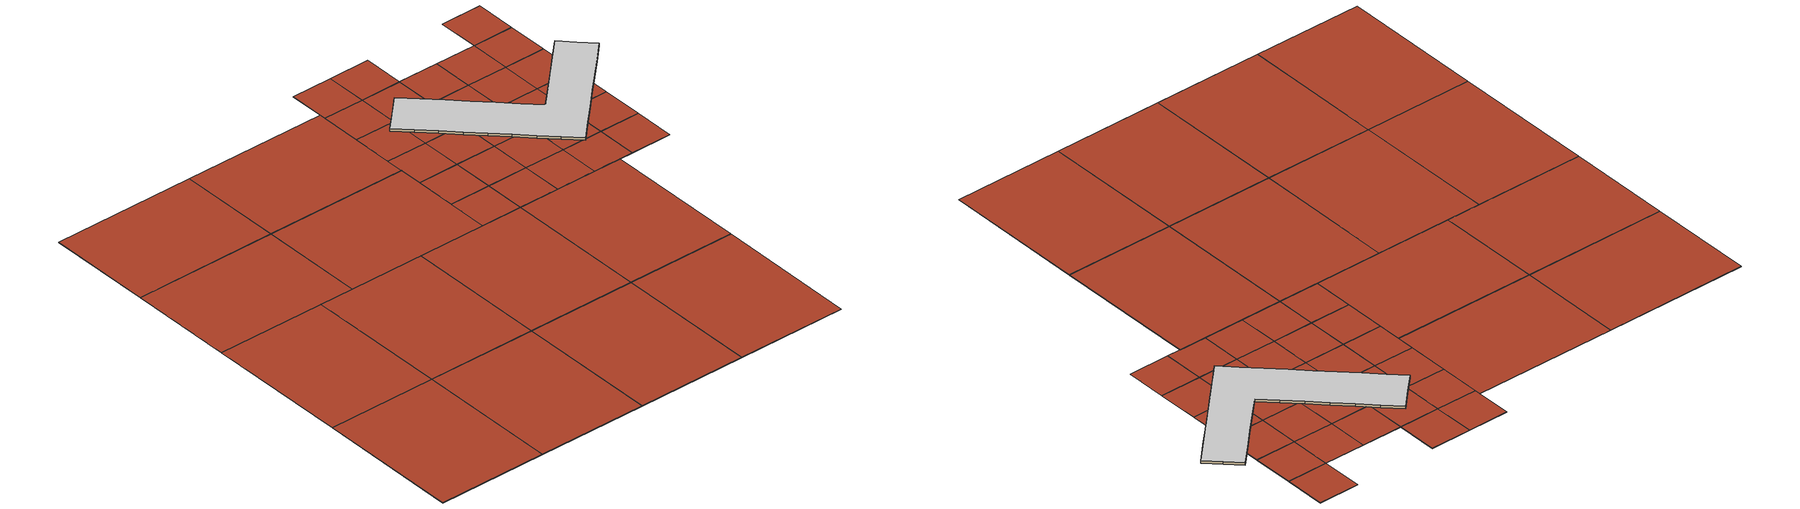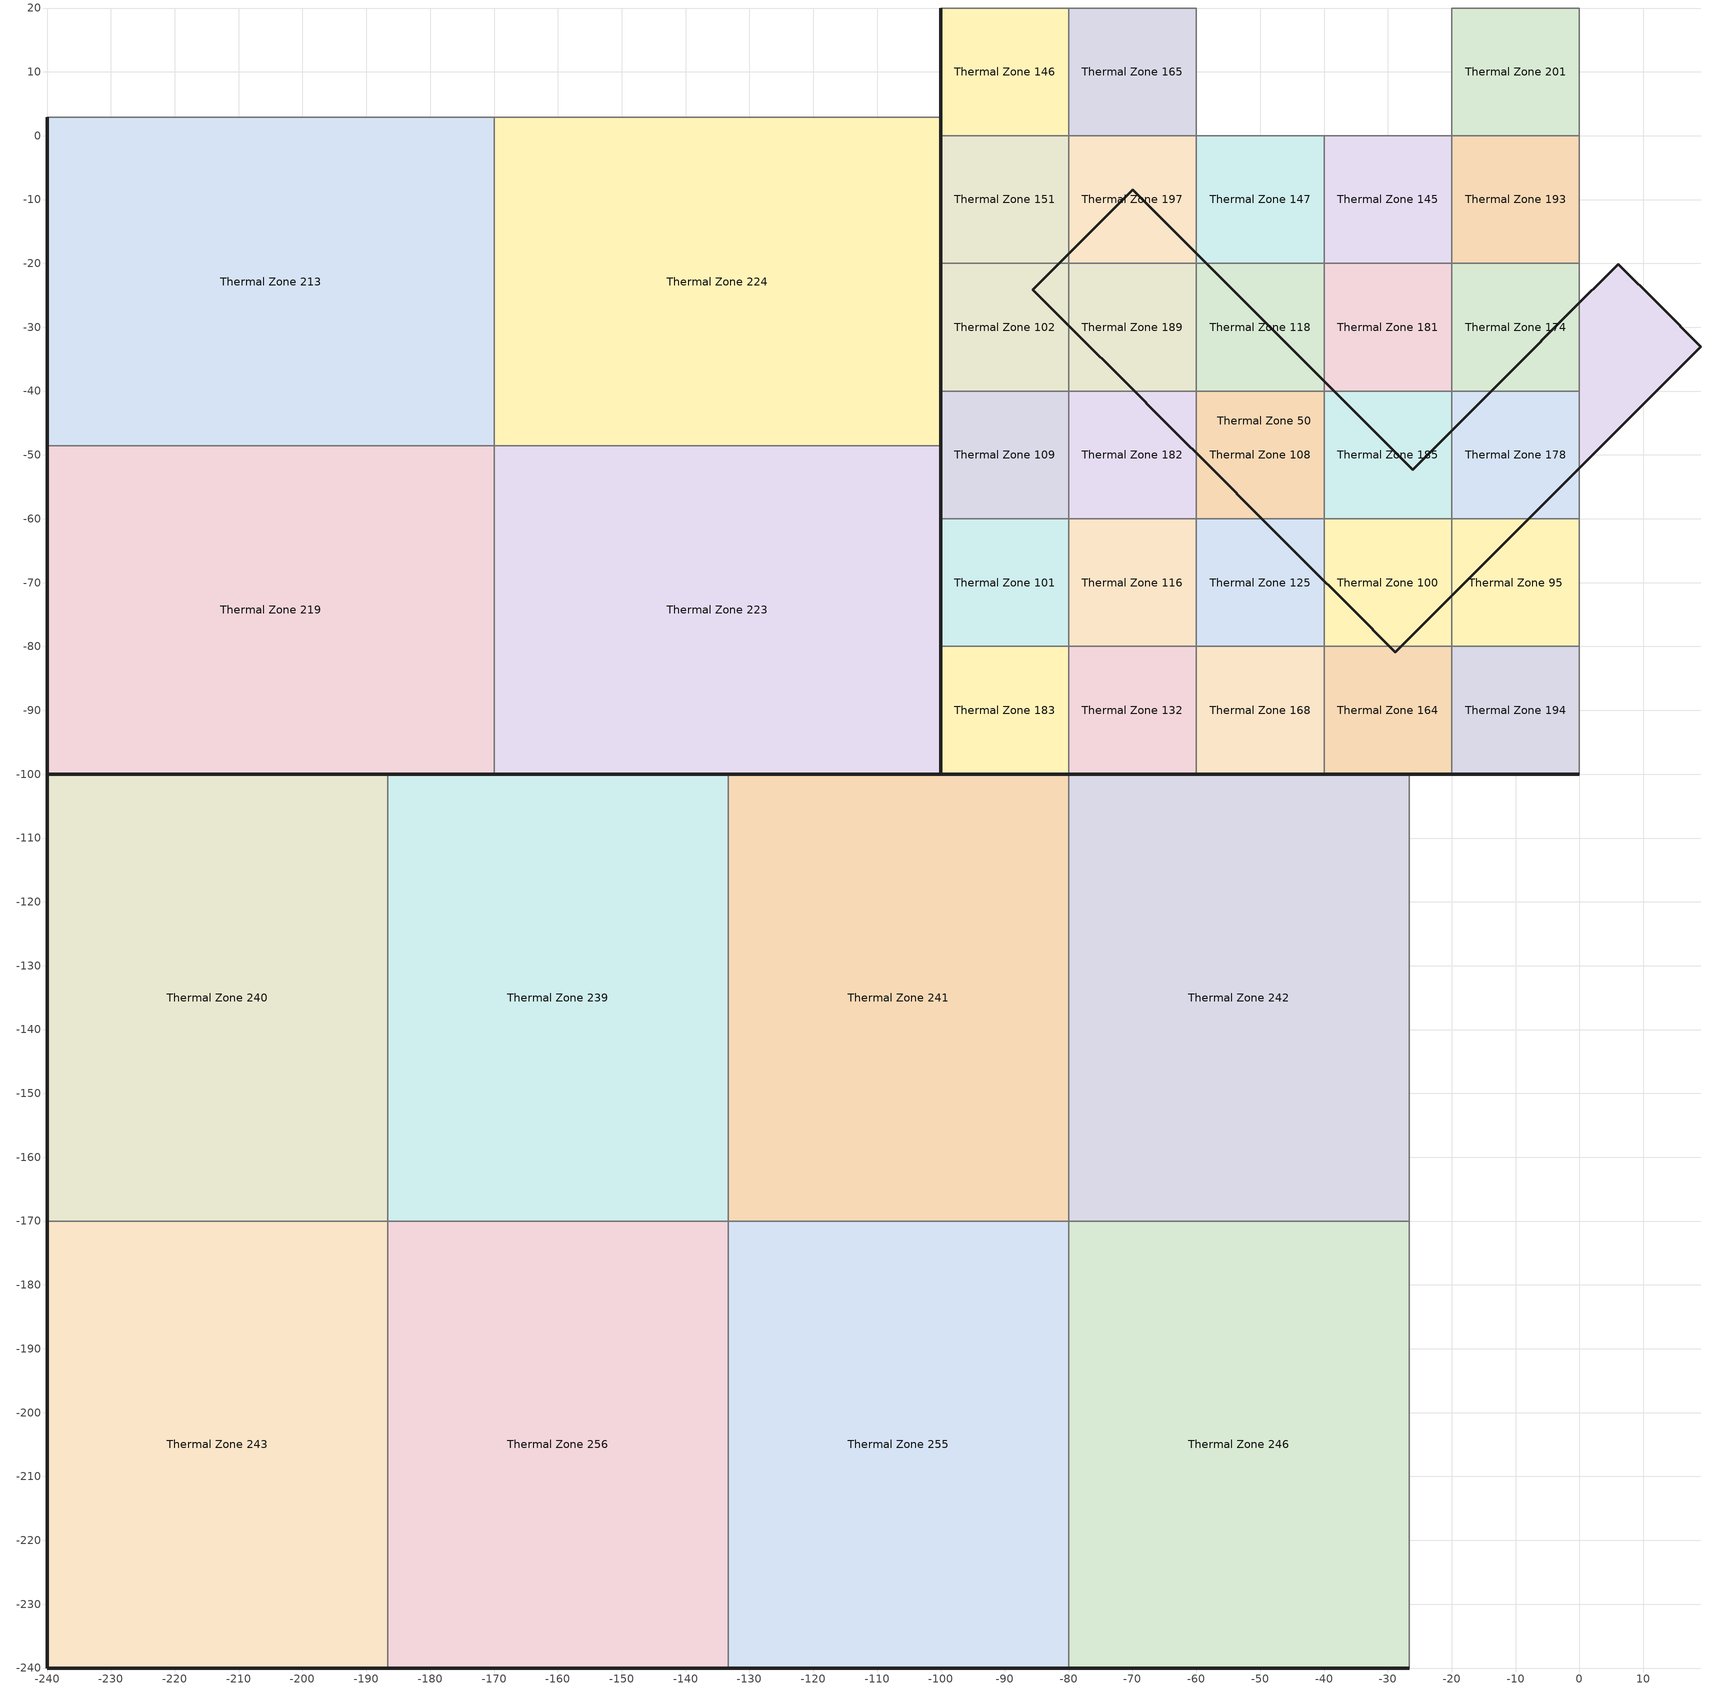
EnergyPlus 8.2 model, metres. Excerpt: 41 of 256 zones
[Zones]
Thermal Zone 100
 floor ground (ASHRAE 90.1-2004 ExtWall Mass ClimateZone 6): -40,-60 -20,-60 -20,-80 -40,-80 z-0.1
 wall to Thermal Zone 185 (ASHRAE 90.1-2004 ExtWall Mass ClimateZone 6 Reversed): -20,-60 -40,-60 z-0.1:0
 wall to Thermal Zone 95 (ASHRAE 90.1-2004 ExtWall Mass ClimateZone 6): -20,-80 -20,-60 z-0.1:0
 wall to Thermal Zone 164 (ASHRAE 90.1-2004 ExtWall Mass ClimateZone 6): -40,-80 -20,-80 z-0.1:0
 wall to Thermal Zone 125 (ASHRAE 90.1-2004 ExtWall Mass ClimateZone 6 Reversed): -40,-60 -40,-80 z-0.1:0
 roof outside (ASHRAE 90.1-2004 ExtWall Mass ClimateZone 6): -40,-80 -20,-80 -20,-60 -40,-60 z0
Thermal Zone 101
 floor ground (ASHRAE 90.1-2004 ExtWall Mass ClimateZone 6): -100,-60 -80,-60 -80,-80 -100,-80 z-0.1
 wall outside (ASHRAE 90.1-2004 ExtWall Mass ClimateZone 6): -100,-60 -100,-80 z-0.1:0
 wall to Thermal Zone 109 (ASHRAE 90.1-2004 ExtWall Mass ClimateZone 6 Reversed): -80,-60 -100,-60 z-0.1:0
 wall to Thermal Zone 116 (ASHRAE 90.1-2004 ExtWall Mass ClimateZone 6): -80,-80 -80,-60 z-0.1:0
 wall to Thermal Zone 183 (ASHRAE 90.1-2004 ExtWall Mass ClimateZone 6): -100,-80 -80,-80 z-0.1:0
 roof outside (ASHRAE 90.1-2004 ExtWall Mass ClimateZone 6): -100,-80 -80,-80 -80,-60 -100,-60 z0
Thermal Zone 102
 floor ground (ASHRAE 90.1-2004 ExtWall Mass ClimateZone 6): -100,-20 -80,-20 -80,-40 -100,-40 z-0.1
 wall outside (ASHRAE 90.1-2004 ExtWall Mass ClimateZone 6): -100,-20 -100,-40 z-0.1:0
 wall to Thermal Zone 151 (ASHRAE 90.1-2004 ExtWall Mass ClimateZone 6 Reversed): -80,-20 -100,-20 z-0.1:0
 wall to Thermal Zone 189 (ASHRAE 90.1-2004 ExtWall Mass ClimateZone 6): -80,-40 -80,-20 z-0.1:0
 wall to Thermal Zone 109 (ASHRAE 90.1-2004 ExtWall Mass ClimateZone 6): -100,-40 -80,-40 z-0.1:0
 roof outside (ASHRAE 90.1-2004 ExtWall Mass ClimateZone 6): -100,-40 -80,-40 -80,-20 -100,-20 z0
Thermal Zone 108
 floor ground (ASHRAE 90.1-2004 ExtWall Mass ClimateZone 6): -60,-40 -40,-40 -40,-60 -60,-60 z-0.1
 wall to Thermal Zone 118 (ASHRAE 90.1-2004 ExtWall Mass ClimateZone 6 Reversed): -40,-40 -60,-40 z-0.1:0
 wall to Thermal Zone 185 (ASHRAE 90.1-2004 ExtWall Mass ClimateZone 6): -40,-60 -40,-40 z-0.1:0
 wall to Thermal Zone 125 (ASHRAE 90.1-2004 ExtWall Mass ClimateZone 6): -60,-60 -40,-60 z-0.1:0
 wall to Thermal Zone 182 (ASHRAE 90.1-2004 ExtWall Mass ClimateZone 6 Reversed): -60,-40 -60,-60 z-0.1:0
 roof outside (ASHRAE 90.1-2004 ExtWall Mass ClimateZone 6): -60,-60 -40,-60 -40,-40 -60,-40 z0
Thermal Zone 109
 floor ground (ASHRAE 90.1-2004 ExtWall Mass ClimateZone 6): -100,-40 -80,-40 -80,-60 -100,-60 z-0.1
 wall outside (ASHRAE 90.1-2004 ExtWall Mass ClimateZone 6): -100,-40 -100,-60 z-0.1:0
 wall to Thermal Zone 182 (ASHRAE 90.1-2004 ExtWall Mass ClimateZone 6): -80,-60 -80,-40 z-0.1:0
 roof outside (ASHRAE 90.1-2004 ExtWall Mass ClimateZone 6): -100,-60 -80,-60 -80,-40 -100,-40 z0
Thermal Zone 116
 floor ground (ASHRAE 90.1-2004 ExtWall Mass ClimateZone 6): -80,-60 -60,-60 -60,-80 -80,-80 z-0.1
 wall to Thermal Zone 182 (ASHRAE 90.1-2004 ExtWall Mass ClimateZone 6 Reversed): -60,-60 -80,-60 z-0.1:0
 wall to Thermal Zone 125 (ASHRAE 90.1-2004 ExtWall Mass ClimateZone 6): -60,-80 -60,-60 z-0.1:0
 wall to Thermal Zone 132 (ASHRAE 90.1-2004 ExtWall Mass ClimateZone 6): -80,-80 -60,-80 z-0.1:0
 roof outside (ASHRAE 90.1-2004 ExtWall Mass ClimateZone 6): -80,-80 -60,-80 -60,-60 -80,-60 z0
Thermal Zone 118
 floor ground (ASHRAE 90.1-2004 ExtWall Mass ClimateZone 6): -60,-20 -40,-20 -40,-40 -60,-40 z-0.1
 wall to Thermal Zone 147 (ASHRAE 90.1-2004 ExtWall Mass ClimateZone 6 Reversed): -40,-20 -60,-20 z-0.1:0
 wall to Thermal Zone 181 (ASHRAE 90.1-2004 ExtWall Mass ClimateZone 6): -40,-40 -40,-20 z-0.1:0
 wall to Thermal Zone 189 (ASHRAE 90.1-2004 ExtWall Mass ClimateZone 6 Reversed): -60,-20 -60,-40 z-0.1:0
 roof outside (ASHRAE 90.1-2004 ExtWall Mass ClimateZone 6): -60,-40 -40,-40 -40,-20 -60,-20 z0
Thermal Zone 125
 floor ground (ASHRAE 90.1-2004 ExtWall Mass ClimateZone 6): -60,-60 -40,-60 -40,-80 -60,-80 z-0.1
 wall to Thermal Zone 168 (ASHRAE 90.1-2004 ExtWall Mass ClimateZone 6): -60,-80 -40,-80 z-0.1:0
 roof outside (ASHRAE 90.1-2004 ExtWall Mass ClimateZone 6): -60,-80 -40,-80 -40,-60 -60,-60 z0
Thermal Zone 132
 floor ground (ASHRAE 90.1-2004 ExtWall Mass ClimateZone 6): -80,-80 -60,-80 -60,-100 -80,-100 z-0.1
 wall outside (ASHRAE 90.1-2004 ExtWall Mass ClimateZone 6): -80,-100 -60,-100 z-0.1:0
 wall to Thermal Zone 168 (ASHRAE 90.1-2004 ExtWall Mass ClimateZone 6): -60,-100 -60,-80 z-0.1:0
 wall to Thermal Zone 183 (ASHRAE 90.1-2004 ExtWall Mass ClimateZone 6 Reversed): -80,-80 -80,-100 z-0.1:0
 roof outside (ASHRAE 90.1-2004 ExtWall Mass ClimateZone 6): -80,-100 -60,-100 -60,-80 -80,-80 z0
Thermal Zone 145
 floor ground (ASHRAE 90.1-2004 ExtWall Mass ClimateZone 6): -40,0 -20,0 -20,-20 -40,-20 z-0.1
 wall to Thermal Zone 99 (ASHRAE 90.1-2004 ExtWall Mass ClimateZone 6 Reversed): -20,0 -40,0 z-0.1:0
 wall to Thermal Zone 193 (ASHRAE 90.1-2004 ExtWall Mass ClimateZone 6): -20,-20 -20,0 z-0.1:0
 wall to Thermal Zone 181 (ASHRAE 90.1-2004 ExtWall Mass ClimateZone 6): -40,-20 -20,-20 z-0.1:0
 wall to Thermal Zone 147 (ASHRAE 90.1-2004 ExtWall Mass ClimateZone 6 Reversed): -40,0 -40,-20 z-0.1:0
 roof outside (ASHRAE 90.1-2004 ExtWall Mass ClimateZone 6): -40,-20 -20,-20 -20,0 -40,0 z0
Thermal Zone 146
 floor ground (ASHRAE 90.1-2004 ExtWall Mass ClimateZone 6): -100,20 -80,20 -80,0 -100,0 z-0.1
 wall outside (ASHRAE 90.1-2004 ExtWall Mass ClimateZone 6): -100,20 -100,0 z-0.1:0
 wall to Thermal Zone 96 (ASHRAE 90.1-2004 ExtWall Mass ClimateZone 6 Reversed): -80,20 -100,20 z-0.1:0
 wall to Thermal Zone 165 (ASHRAE 90.1-2004 ExtWall Mass ClimateZone 6): -80,0 -80,20 z-0.1:0
 wall to Thermal Zone 151 (ASHRAE 90.1-2004 ExtWall Mass ClimateZone 6): -100,0 -80,0 z-0.1:0
 roof outside (ASHRAE 90.1-2004 ExtWall Mass ClimateZone 6): -100,0 -80,0 -80,20 -100,20 z0
Thermal Zone 147
 floor ground (ASHRAE 90.1-2004 ExtWall Mass ClimateZone 6): -60,0 -40,0 -40,-20 -60,-20 z-0.1
 wall to Thermal Zone 94 (ASHRAE 90.1-2004 ExtWall Mass ClimateZone 6 Reversed): -40,0 -60,0 z-0.1:0
 wall to Thermal Zone 197 (ASHRAE 90.1-2004 ExtWall Mass ClimateZone 6 Reversed): -60,0 -60,-20 z-0.1:0
 roof outside (ASHRAE 90.1-2004 ExtWall Mass ClimateZone 6): -60,-20 -40,-20 -40,0 -60,0 z0
Thermal Zone 151
 floor ground (ASHRAE 90.1-2004 ExtWall Mass ClimateZone 6): -100,0 -80,0 -80,-20 -100,-20 z-0.1
 wall outside (ASHRAE 90.1-2004 ExtWall Mass ClimateZone 6): -100,0 -100,-20 z-0.1:0
 wall to Thermal Zone 197 (ASHRAE 90.1-2004 ExtWall Mass ClimateZone 6): -80,-20 -80,0 z-0.1:0
 roof outside (ASHRAE 90.1-2004 ExtWall Mass ClimateZone 6): -100,-20 -80,-20 -80,0 -100,0 z0
Thermal Zone 164
 floor ground (ASHRAE 90.1-2004 ExtWall Mass ClimateZone 6): -40,-80 -20,-80 -20,-100 -40,-100 z-0.1
 wall outside (ASHRAE 90.1-2004 ExtWall Mass ClimateZone 6): -40,-100 -20,-100 z-0.1:0
 wall to Thermal Zone 194 (ASHRAE 90.1-2004 ExtWall Mass ClimateZone 6): -20,-100 -20,-80 z-0.1:0
 wall to Thermal Zone 168 (ASHRAE 90.1-2004 ExtWall Mass ClimateZone 6 Reversed): -40,-80 -40,-100 z-0.1:0
 roof outside (ASHRAE 90.1-2004 ExtWall Mass ClimateZone 6): -40,-100 -20,-100 -20,-80 -40,-80 z0
Thermal Zone 165
 floor ground (ASHRAE 90.1-2004 ExtWall Mass ClimateZone 6): -80,20 -60,20 -60,0 -80,0 z-0.1
 wall to Thermal Zone 192 (ASHRAE 90.1-2004 ExtWall Mass ClimateZone 6 Reversed): -60,20 -80,20 z-0.1:0
 wall to Thermal Zone 94 (ASHRAE 90.1-2004 ExtWall Mass ClimateZone 6): -60,0 -60,20 z-0.1:0
 wall to Thermal Zone 197 (ASHRAE 90.1-2004 ExtWall Mass ClimateZone 6): -80,0 -60,0 z-0.1:0
 roof outside (ASHRAE 90.1-2004 ExtWall Mass ClimateZone 6): -80,0 -60,0 -60,20 -80,20 z0
Thermal Zone 168
 floor ground (ASHRAE 90.1-2004 ExtWall Mass ClimateZone 6): -60,-80 -40,-80 -40,-100 -60,-100 z-0.1
 wall outside (ASHRAE 90.1-2004 ExtWall Mass ClimateZone 6): -60,-100 -40,-100 z-0.1:0
 roof outside (ASHRAE 90.1-2004 ExtWall Mass ClimateZone 6): -60,-100 -40,-100 -40,-80 -60,-80 z0
Thermal Zone 174
 floor ground (ASHRAE 90.1-2004 ExtWall Mass ClimateZone 6): -20,-20 0,-20 0,-40 -20,-40 z-0.1
 wall to Thermal Zone 193 (ASHRAE 90.1-2004 ExtWall Mass ClimateZone 6 Reversed): 0,-20 -20,-20 z-0.1:0
 wall to Thermal Zone 199 (ASHRAE 90.1-2004 ExtWall Mass ClimateZone 6): 0,-40 0,-20 z-0.1:0
 wall to Thermal Zone 178 (ASHRAE 90.1-2004 ExtWall Mass ClimateZone 6): -20,-40 0,-40 z-0.1:0
 wall to Thermal Zone 181 (ASHRAE 90.1-2004 ExtWall Mass ClimateZone 6 Reversed): -20,-20 -20,-40 z-0.1:0
 roof outside (ASHRAE 90.1-2004 ExtWall Mass ClimateZone 6): -20,-40 0,-40 0,-20 -20,-20 z0
Thermal Zone 178
 floor ground (ASHRAE 90.1-2004 ExtWall Mass ClimateZone 6): -20,-40 0,-40 0,-60 -20,-60 z-0.1
 wall to Thermal Zone 98 (ASHRAE 90.1-2004 ExtWall Mass ClimateZone 6): 0,-60 0,-40 z-0.1:0
 wall to Thermal Zone 95 (ASHRAE 90.1-2004 ExtWall Mass ClimateZone 6): -20,-60 0,-60 z-0.1:0
 wall to Thermal Zone 185 (ASHRAE 90.1-2004 ExtWall Mass ClimateZone 6 Reversed): -20,-40 -20,-60 z-0.1:0
 roof outside (ASHRAE 90.1-2004 ExtWall Mass ClimateZone 6): -20,-60 0,-60 0,-40 -20,-40 z0
Thermal Zone 181
 floor ground (ASHRAE 90.1-2004 ExtWall Mass ClimateZone 6): -40,-20 -20,-20 -20,-40 -40,-40 z-0.1
 wall to Thermal Zone 185 (ASHRAE 90.1-2004 ExtWall Mass ClimateZone 6): -40,-40 -20,-40 z-0.1:0
 roof outside (ASHRAE 90.1-2004 ExtWall Mass ClimateZone 6): -40,-40 -20,-40 -20,-20 -40,-20 z0
Thermal Zone 182
 floor ground (ASHRAE 90.1-2004 ExtWall Mass ClimateZone 6): -80,-40 -60,-40 -60,-60 -80,-60 z-0.1
 wall to Thermal Zone 189 (ASHRAE 90.1-2004 ExtWall Mass ClimateZone 6 Reversed): -60,-40 -80,-40 z-0.1:0
 roof outside (ASHRAE 90.1-2004 ExtWall Mass ClimateZone 6): -80,-60 -60,-60 -60,-40 -80,-40 z0
Thermal Zone 183
 floor ground (ASHRAE 90.1-2004 ExtWall Mass ClimateZone 6): -100,-80 -80,-80 -80,-100 -100,-100 z-0.1
 wall outside (ASHRAE 90.1-2004 ExtWall Mass ClimateZone 6): -100,-80 -100,-100 -80,-100 z-0.1:0
 roof outside (ASHRAE 90.1-2004 ExtWall Mass ClimateZone 6): -100,-100 -80,-100 -80,-80 -100,-80 z0
Thermal Zone 185
 floor ground (ASHRAE 90.1-2004 ExtWall Mass ClimateZone 6): -40,-40 -20,-40 -20,-60 -40,-60 z-0.1
 roof outside (ASHRAE 90.1-2004 ExtWall Mass ClimateZone 6): -40,-60 -20,-60 -20,-40 -40,-40 z0
Thermal Zone 189
 floor ground (ASHRAE 90.1-2004 ExtWall Mass ClimateZone 6): -80,-20 -60,-20 -60,-40 -80,-40 z-0.1
 wall to Thermal Zone 197 (ASHRAE 90.1-2004 ExtWall Mass ClimateZone 6 Reversed): -60,-20 -80,-20 z-0.1:0
 roof outside (ASHRAE 90.1-2004 ExtWall Mass ClimateZone 6): -80,-40 -60,-40 -60,-20 -80,-20 z0
Thermal Zone 193
 floor ground (ASHRAE 90.1-2004 ExtWall Mass ClimateZone 6): -20,0 0,0 0,-20 -20,-20 z-0.1
 wall to Thermal Zone 201 (ASHRAE 90.1-2004 ExtWall Mass ClimateZone 6 Reversed): 0,0 -20,0 z-0.1:0
 wall to Thermal Zone 114 (ASHRAE 90.1-2004 ExtWall Mass ClimateZone 6): 0,-20 0,0 z-0.1:0
 roof outside (ASHRAE 90.1-2004 ExtWall Mass ClimateZone 6): -20,-20 0,-20 0,0 -20,0 z0
Thermal Zone 194
 floor ground (ASHRAE 90.1-2004 ExtWall Mass ClimateZone 6): -20,-80 0,-80 0,-100 -20,-100 z-0.1
 wall outside (ASHRAE 90.1-2004 ExtWall Mass ClimateZone 6): -20,-100 0,-100 z-0.1:0
 wall to Thermal Zone 95 (ASHRAE 90.1-2004 ExtWall Mass ClimateZone 6 Reversed): 0,-80 -20,-80 z-0.1:0
 wall to Thermal Zone 110 (ASHRAE 90.1-2004 ExtWall Mass ClimateZone 6): 0,-100 0,-80 z-0.1:0
 roof outside (ASHRAE 90.1-2004 ExtWall Mass ClimateZone 6): -20,-100 0,-100 0,-80 -20,-80 z0
Thermal Zone 197
 floor ground (ASHRAE 90.1-2004 ExtWall Mass ClimateZone 6): -80,0 -60,0 -60,-20 -80,-20 z-0.1
 roof outside (ASHRAE 90.1-2004 ExtWall Mass ClimateZone 6): -80,-20 -60,-20 -60,0 -80,0 z0
Thermal Zone 201
 floor ground (ASHRAE 90.1-2004 ExtWall Mass ClimateZone 6): -20,20 0,20 0,0 -20,0 z-0.1
 wall to Thermal Zone 170 (ASHRAE 90.1-2004 ExtWall Mass ClimateZone 6 Reversed): 0,20 -20,20 z-0.1:0
 wall to Thermal Zone 93 (ASHRAE 90.1-2004 ExtWall Mass ClimateZone 6): 0,0 0,20 z-0.1:0
 wall to Thermal Zone 99 (ASHRAE 90.1-2004 ExtWall Mass ClimateZone 6 Reversed): -20,20 -20,0 z-0.1:0
 roof outside (ASHRAE 90.1-2004 ExtWall Mass ClimateZone 6): -20,0 0,0 0,20 -20,20 z0
Thermal Zone 213
 floor ground (ASHRAE 90.1-2004 ExtWall Mass ClimateZone 6): -240,2.86 -170,2.86 -170,-48.57 -240,-48.57 z-0.1
 wall outside (ASHRAE 90.1-2004 ExtWall Mass ClimateZone 6): -240,2.86 -240,-48.57 z-0.1:0
 wall to Thermal Zone 211 (ASHRAE 90.1-2004 ExtWall Mass ClimateZone 6 Reversed): -170,2.86 -240,2.86 z-0.1:0
 wall to Thermal Zone 224 (ASHRAE 90.1-2004 ExtWall Mass ClimateZone 6): -170,-48.57 -170,2.86 z-0.1:0
 wall to Thermal Zone 219 (ASHRAE 90.1-2004 ExtWall Mass ClimateZone 6): -240,-48.57 -170,-48.57 z-0.1:0
 roof outside (ASHRAE 90.1-2004 ExtWall Mass ClimateZone 6): -240,-48.57 -170,-48.57 -170,2.86 -240,2.86 z0
Thermal Zone 219
 floor ground (ASHRAE 90.1-2004 ExtWall Mass ClimateZone 6): -240,-48.57 -170,-48.57 -170,-100 -240,-100 z-0.1
 wall outside (ASHRAE 90.1-2004 ExtWall Mass ClimateZone 6): -240,-48.57 -240,-100 -170,-100 z-0.1:0
 wall to Thermal Zone 223 (ASHRAE 90.1-2004 ExtWall Mass ClimateZone 6): -170,-100 -170,-48.57 z-0.1:0
 roof outside (ASHRAE 90.1-2004 ExtWall Mass ClimateZone 6): -240,-100 -170,-100 -170,-48.57 -240,-48.57 z0
Thermal Zone 223
 floor ground (ASHRAE 90.1-2004 ExtWall Mass ClimateZone 6): -170,-48.57 -100,-48.57 -100,-100 -170,-100 z-0.1
 wall outside (ASHRAE 90.1-2004 ExtWall Mass ClimateZone 6): -170,-100 -100,-100 -100,-48.57 z-0.1:0
 wall to Thermal Zone 224 (ASHRAE 90.1-2004 ExtWall Mass ClimateZone 6 Reversed): -100,-48.57 -170,-48.57 z-0.1:0
 roof outside (ASHRAE 90.1-2004 ExtWall Mass ClimateZone 6): -170,-100 -100,-100 -100,-48.57 -170,-48.57 z0
Thermal Zone 224
 floor ground (ASHRAE 90.1-2004 ExtWall Mass ClimateZone 6): -170,2.86 -100,2.86 -100,-48.57 -170,-48.57 z-0.1
 wall outside (ASHRAE 90.1-2004 ExtWall Mass ClimateZone 6): -100,-48.57 -100,2.86 z-0.1:0
 wall to Thermal Zone 217 (ASHRAE 90.1-2004 ExtWall Mass ClimateZone 6 Reversed): -100,2.86 -170,2.86 z-0.1:0
 roof outside (ASHRAE 90.1-2004 ExtWall Mass ClimateZone 6): -170,-48.57 -100,-48.57 -100,2.86 -170,2.86 z0
Thermal Zone 239
 floor ground (ASHRAE 90.1-2004 ExtWall Mass ClimateZone 6): -186.67,-100 -133.33,-100 -133.33,-170 -186.67,-170 z-0.1
 wall outside (ASHRAE 90.1-2004 ExtWall Mass ClimateZone 6): -133.33,-100 -186.67,-100 z-0.1:0
 wall to Thermal Zone 241 (ASHRAE 90.1-2004 ExtWall Mass ClimateZone 6): -133.33,-170 -133.33,-100 z-0.1:0
 wall to Thermal Zone 256 (ASHRAE 90.1-2004 ExtWall Mass ClimateZone 6): -186.67,-170 -133.33,-170 z-0.1:0
 wall to Thermal Zone 240 (ASHRAE 90.1-2004 ExtWall Mass ClimateZone 6 Reversed): -186.67,-100 -186.67,-170 z-0.1:0
 roof outside (ASHRAE 90.1-2004 ExtWall Mass ClimateZone 6): -186.67,-170 -133.33,-170 -133.33,-100 -186.67,-100 z0
Thermal Zone 240
 floor ground (ASHRAE 90.1-2004 ExtWall Mass ClimateZone 6): -240,-100 -186.67,-100 -186.67,-170 -240,-170 z-0.1
 wall outside (ASHRAE 90.1-2004 ExtWall Mass ClimateZone 6): -186.67,-100 -240,-100 -240,-170 z-0.1:0
 wall to Thermal Zone 243 (ASHRAE 90.1-2004 ExtWall Mass ClimateZone 6): -240,-170 -186.67,-170 z-0.1:0
 roof outside (ASHRAE 90.1-2004 ExtWall Mass ClimateZone 6): -240,-170 -186.67,-170 -186.67,-100 -240,-100 z0
Thermal Zone 241
 floor ground (ASHRAE 90.1-2004 ExtWall Mass ClimateZone 6): -133.33,-100 -80,-100 -80,-170 -133.33,-170 z-0.1
 wall outside (ASHRAE 90.1-2004 ExtWall Mass ClimateZone 6): -80,-100 -133.33,-100 z-0.1:0
 wall to Thermal Zone 242 (ASHRAE 90.1-2004 ExtWall Mass ClimateZone 6): -80,-170 -80,-100 z-0.1:0
 wall to Thermal Zone 255 (ASHRAE 90.1-2004 ExtWall Mass ClimateZone 6): -133.33,-170 -80,-170 z-0.1:0
 roof outside (ASHRAE 90.1-2004 ExtWall Mass ClimateZone 6): -133.33,-170 -80,-170 -80,-100 -133.33,-100 z0
Thermal Zone 242
 floor ground (ASHRAE 90.1-2004 ExtWall Mass ClimateZone 6): -80,-100 -26.67,-100 -26.67,-170 -80,-170 z-0.1
 wall outside (ASHRAE 90.1-2004 ExtWall Mass ClimateZone 6): -26.67,-100 -80,-100 z-0.1:0
 wall to Thermal Zone 251 (ASHRAE 90.1-2004 ExtWall Mass ClimateZone 6): -26.67,-170 -26.67,-100 z-0.1:0
 wall to Thermal Zone 246 (ASHRAE 90.1-2004 ExtWall Mass ClimateZone 6): -80,-170 -26.67,-170 z-0.1:0
 roof outside (ASHRAE 90.1-2004 ExtWall Mass ClimateZone 6): -80,-170 -26.67,-170 -26.67,-100 -80,-100 z0
Thermal Zone 243
 floor ground (ASHRAE 90.1-2004 ExtWall Mass ClimateZone 6): -240,-170 -186.67,-170 -186.67,-240 -240,-240 z-0.1
 wall outside (ASHRAE 90.1-2004 ExtWall Mass ClimateZone 6): -240,-170 -240,-240 -186.67,-240 z-0.1:0
 wall to Thermal Zone 256 (ASHRAE 90.1-2004 ExtWall Mass ClimateZone 6): -186.67,-240 -186.67,-170 z-0.1:0
 roof outside (ASHRAE 90.1-2004 ExtWall Mass ClimateZone 6): -240,-240 -186.67,-240 -186.67,-170 -240,-170 z0
Thermal Zone 246
 floor ground (ASHRAE 90.1-2004 ExtWall Mass ClimateZone 6): -80,-170 -26.67,-170 -26.67,-240 -80,-240 z-0.1
 wall outside (ASHRAE 90.1-2004 ExtWall Mass ClimateZone 6): -80,-240 -26.67,-240 z-0.1:0
 wall to Thermal Zone 254 (ASHRAE 90.1-2004 ExtWall Mass ClimateZone 6): -26.67,-240 -26.67,-170 z-0.1:0
 wall to Thermal Zone 255 (ASHRAE 90.1-2004 ExtWall Mass ClimateZone 6 Reversed): -80,-170 -80,-240 z-0.1:0
 roof outside (ASHRAE 90.1-2004 ExtWall Mass ClimateZone 6): -80,-240 -26.67,-240 -26.67,-170 -80,-170 z0
Thermal Zone 255
 floor ground (ASHRAE 90.1-2004 ExtWall Mass ClimateZone 6): -133.33,-170 -80,-170 -80,-240 -133.33,-240 z-0.1
 wall outside (ASHRAE 90.1-2004 ExtWall Mass ClimateZone 6): -133.33,-240 -80,-240 z-0.1:0
 wall to Thermal Zone 256 (ASHRAE 90.1-2004 ExtWall Mass ClimateZone 6 Reversed): -133.33,-170 -133.33,-240 z-0.1:0
 roof outside (ASHRAE 90.1-2004 ExtWall Mass ClimateZone 6): -133.33,-240 -80,-240 -80,-170 -133.33,-170 z0
Thermal Zone 256
 floor ground (ASHRAE 90.1-2004 ExtWall Mass ClimateZone 6): -186.67,-170 -133.33,-170 -133.33,-240 -186.67,-240 z-0.1
 wall outside (ASHRAE 90.1-2004 ExtWall Mass ClimateZone 6): -186.67,-240 -133.33,-240 z-0.1:0
 roof outside (ASHRAE 90.1-2004 ExtWall Mass ClimateZone 6): -186.67,-240 -133.33,-240 -133.33,-170 -186.67,-170 z0
Thermal Zone 50
 floor ground (ASHRAE 90.1-2004 ExtWall Mass ClimateZone 6): -85.59,-24.13 -77.77,-16.3 -69.94,-8.48 -62.64,-15.79 -55.33,-23.09 -48.03,-30.4 -40.72,-37.7 -33.42,-45.01 -26.11,-52.31 -18.06,-44.26 -10,-36.21 -1.95,-28.15 6.1,-20.1 12.57,-26.57 19.03,-33.03 11.05,-41.01 3.08,-48.98 -4.9,-56.96 -12.87,-64.94 -20.85,-72.91 -28.83,-80.89 -35.92,-73.79 -43.02,-66.7 -50.11,-59.6 -57.21,-52.51 -64.3,-45.41 -71.4,-38.32 -78.49,-31.22 z0
 wall outside (ASHRAE 90.1-2004 ExtWall Mass ClimateZone 6): -71.4,-38.32 -64.3,-45.41 -57.21,-52.51 -50.11,-59.6 -43.02,-66.7 -35.92,-73.79 -28.83,-80.89 -20.85,-72.91 -12.87,-64.94 -4.9,-56.96 3.08,-48.98 11.05,-41.01 19.03,-33.03 12.57,-26.57 6.1,-20.1 -1.95,-28.15 -10,-36.21 -18.06,-44.26 -26.11,-52.31 -33.42,-45.01 -40.72,-37.7 -48.03,-30.4 -55.33,-23.09 -62.64,-15.79 -69.94,-8.48 -77.77,-16.3 -85.59,-24.13 -78.49,-31.22 -71.4,-38.32 z0:1.25
 ceiling to Thermal Zone 63 (ASHRAE 90.1-2004 ExtWall Mass ClimateZone 6): -78.49,-31.22 -71.4,-38.32 -64.3,-45.41 -57.21,-52.51 -50.11,-59.6 -43.02,-66.7 -35.92,-73.79 -28.83,-80.89 -20.85,-72.91 -12.87,-64.94 -4.9,-56.96 3.08,-48.98 11.05,-41.01 19.03,-33.03 12.57,-26.57 6.1,-20.1 -1.95,-28.15 -10,-36.21 -18.06,-44.26 -26.11,-52.31 -33.42,-45.01 -40.72,-37.7 -48.03,-30.4 -55.33,-23.09 -62.64,-15.79 -69.94,-8.48 -77.77,-16.3 -85.59,-24.13 z1.25
Thermal Zone 95
 floor ground (ASHRAE 90.1-2004 ExtWall Mass ClimateZone 6): -20,-60 0,-60 0,-80 -20,-80 z-0.1
 wall to Thermal Zone 106 (ASHRAE 90.1-2004 ExtWall Mass ClimateZone 6): 0,-80 0,-60 z-0.1:0
 roof outside (ASHRAE 90.1-2004 ExtWall Mass ClimateZone 6): -20,-80 0,-80 0,-60 -20,-60 z0
[Building]
Building 1: North Axis {deg}=0; Solar Distribution=FullExteriorWithReflections
[Material] Thermal Absorptance=0.9
Name | Roughness | Thickness {m} | Conductivity {W/m-K} | Density {kg/m3} | Specific Heat {J/kg-K} | Solar Absorptance | Visible Absorptance
1/2IN Gypsum | Smooth | 0.0127 | 0.16 | 784.9 | 830 | 0.4 | 0.4
1IN Stucco | Smooth | 0.0253 | 0.6918 | 1858 | 837 | 0.92 | 0.92
8IN CONCRETE HW RefBldg | Rough | 0.2032 | 1.311 | 2240 | 836.8 | 0.7 | 0.7
Mass NonRes Wall Insulation-1.69 | MediumRough | 0.0623673 | 0.049 | 265 | 836.8 | 0.7 | 0.7
[Construction]
ASHRAE 90.1-2004 ExtWall Mass ClimateZone 6: 1IN Stucco, 8IN CONCRETE HW RefBldg, Mass NonRes Wall Insulation-1.69, 1/2IN Gypsum
ASHRAE 90.1-2004 ExtWall Mass ClimateZone 6 Reversed: 1/2IN Gypsum, Mass NonRes Wall Insulation-1.69, 8IN CONCRETE HW RefBldg, 1IN Stucco
[Zone]
Thermal Zone 100; Thermal Zone 101; Thermal Zone 102; Thermal Zone 108; Thermal Zone 109; Thermal Zone 116; Thermal Zone 118; Thermal Zone 125; Thermal Zone 132; Thermal Zone 145; Thermal Zone 146; Thermal Zone 147; Thermal Zone 151; Thermal Zone 164; Thermal Zone 165; Thermal Zone 168; Thermal Zone 174; Thermal Zone 178; Thermal Zone 181; Thermal Zone 182; Thermal Zone 183; Thermal Zone 185; Thermal Zone 189; Thermal Zone 193; Thermal Zone 194; Thermal Zone 197; Thermal Zone 201; Thermal Zone 213; Thermal Zone 219; Thermal Zone 223; Thermal Zone 224; Thermal Zone 239; Thermal Zone 240; Thermal Zone 241; Thermal Zone 242; Thermal Zone 243; Thermal Zone 246; Thermal Zone 255; Thermal Zone 256; Thermal Zone 50; Thermal Zone 95
